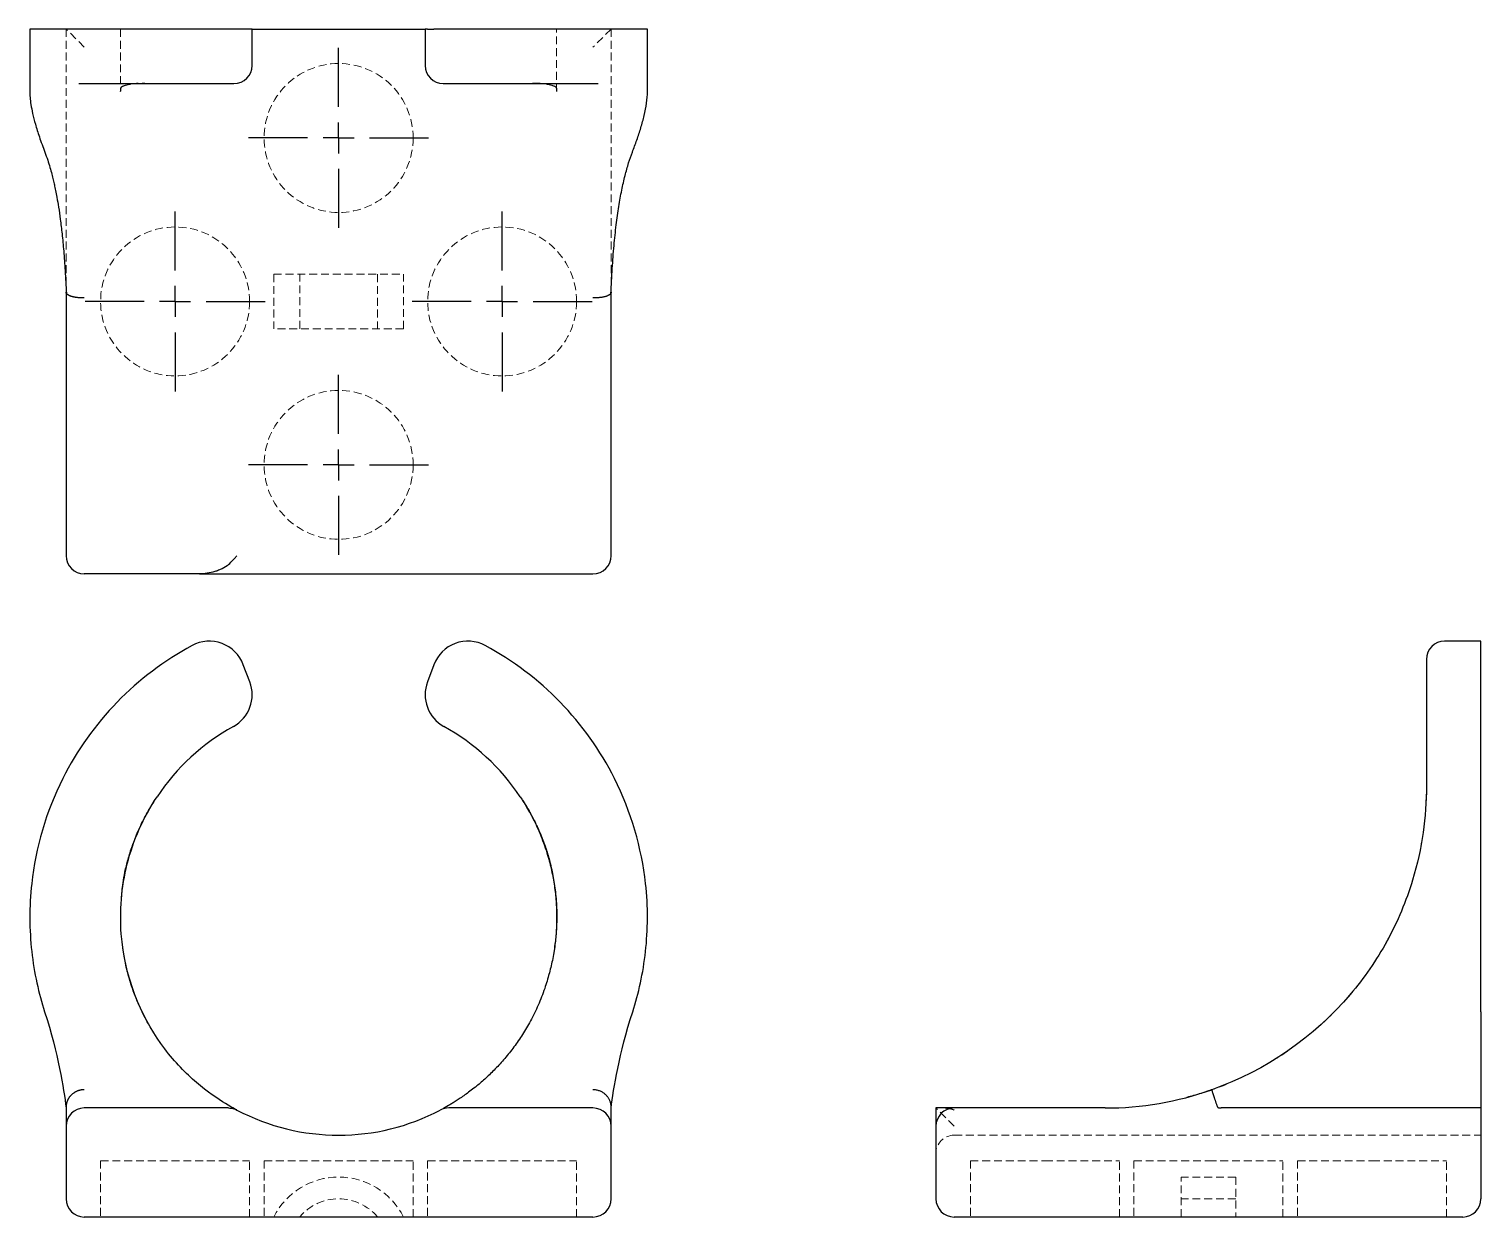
# Model space of a CAD drawing. Header units: millimetres. Extents: x 33 to 267, y 11 to 202.
import ezdxf

# ---------------------------------------------------------------- set-up
doc = ezdxf.new("R2010")
doc.units = ezdxf.units.MM
doc.linetypes.add('HIDDEN', pattern=[1.905, 1.27, -0.635])
doc.layers.add('10', color=7, linetype='Continuous')

# ---------------------------------------------------------------- blocks, each defined once
blk = doc.blocks.new('SW_CENTERMARKSYMBOL_0')
at = {"layer": '10', "color": 0}
for p, q in [((0, 5), (0, 14.51)), ((0, 0), (0, 2.5)), ((-5, 0), (-14.51, 0)), ((0, 0), (-2.5, 0)), ((0, 0), (0, -2.5)), ((0, 0), (2.5, 0)), ((5, 0), (14.51, 0)), ((0, -5), (0, -14.51))]:
    blk.add_line(p, q, dxfattribs=at)
blk = doc.blocks.new('SW_CENTERMARKSYMBOL_1')
at = {"layer": '10', "color": 0}
for p, q in [((0, 5), (0, 14.51)), ((0, 0), (0, 2.5)), ((-5, 0), (-14.51, 0)), ((0, 0), (-2.5, 0)), ((0, 0), (0, -2.5)), ((0, 0), (2.5, 0)), ((5, 0), (14.51, 0)), ((0, -5), (0, -14.51))]:
    blk.add_line(p, q, dxfattribs=at)
blk = doc.blocks.new('SW_CENTERMARKSYMBOL_2')
at = {"layer": '10', "color": 0}
for p, q in [((0, 5), (0, 14.51)), ((0, 0), (0, 2.5)), ((-5, 0), (-14.51, 0)), ((0, 0), (-2.5, 0)), ((0, 0), (0, -2.5)), ((0, 0), (2.5, 0)), ((5, 0), (14.51, 0)), ((0, -5), (0, -14.51))]:
    blk.add_line(p, q, dxfattribs=at)
blk = doc.blocks.new('SW_CENTERMARKSYMBOL_3')
at = {"layer": '10', "color": 0}
for p, q in [((0, 5), (0, 14.51)), ((0, 0), (0, 2.5)), ((-5, 0), (-14.51, 0)), ((0, 0), (-2.5, 0)), ((0, 0), (0, -2.5)), ((0, 0), (2.5, 0)), ((5, 0), (14.51, 0)), ((0, -5), (0, -14.51))]:
    blk.add_line(p, q, dxfattribs=at)

msp = doc.modelspace()

# ---------------------------------------------------------------- linework, layer by layer
at = {"color": 7, "linetype": 'Continuous', "lineweight": 25}
for p, q in [((33.21, 202.15), (33.21, 192.06)), ((59.37, 202.15), (33.21, 202.15)), ((67.63, 202.15), (59.37, 202.15)), ((68.68, 202.15), (67.63, 202.15)), ((69.05, 202.15), (68.68, 202.15)), ((69.05, 196.29), (69.05, 202.15)), ((69.05, 202.15), (96.95, 202.15)), ((96.95, 202.15), (96.95, 196.29)), ((97.32, 202.15), (96.95, 202.15)), ((97.32, 202.15), (98.37, 202.15)), ((106.63, 202.15), (98.37, 202.15)), ((132.79, 202.15), (106.63, 202.15)), ((132.79, 192.06), (132.79, 202.15)), ((41.14, 193.36), (60.76, 193.36)), ((60.76, 193.36), (64.89, 193.36)), ((64.89, 193.36), (65.94, 193.36)), ((65.94, 193.36), (66.13, 193.36)), ((99.87, 193.36), (100.06, 193.36)), ((100.06, 193.36), (101.11, 193.36)), ((101.11, 193.36), (105.24, 193.36)), ((105.24, 193.36), (124.86, 193.36)), ((132.77, 192.03), (132.77, 192.06)), ((39.07, 159.7), (39.07, 141.55)), ((126.93, 141.55), (126.93, 159.7)), ((39.07, 141.55), (39.07, 117.22)), ((126.93, 117.22), (126.93, 141.55)), ((60.55, 114.29), (42, 114.29)), ((60.55, 114.29), (100.75, 114.29)), ((100.75, 114.29), (124, 114.29)), ((267.15, 103.42), (261.29, 103.42)), ((267.15, 102.72), (267.15, 103.42)), ((267.15, 43.68), (267.15, 102.72)), ((68.68, 96.87), (67.63, 99.63)), ((98.37, 99.63), (97.32, 96.87)), ((258.36, 100.5), (258.36, 100.14)), ((258.36, 100.14), (258.36, 79.96)), ((258.33, 78.78), (258.27, 77.02)), ((246.19, 46.61), (245.67, 46.02)), ((267.15, 43.68), (267.15, 28.15)), ((39.07, 28.32), (39.07, 25.22)), ((60.55, 28.15), (42, 28.15)), ((124, 28.15), (100.75, 28.15)), ((126.93, 25.22), (126.93, 28.32)), ((179.29, 28.15), (179.29, 25.22)), ((182.22, 28.15), (180.8, 28.15)), ((206.55, 28.15), (182.22, 28.15)), ((267.15, 28.15), (225.28, 28.15)), ((267.15, 28.15), (267.15, 13.5)), ((39.07, 25.22), (39.07, 13.5)), ((126.93, 13.5), (126.93, 25.22)), ((179.29, 25.22), (179.29, 13.5)), ((42, 10.58), (124, 10.58)), ((182.22, 10.58), (264.22, 10.58))]:
    msp.add_line(p, q, dxfattribs=at)
at = {"color": 7, "linetype": 'HIDDEN', "lineweight": 18}
for p, q in [((39.07, 202.15), (39.07, 160.28)), ((42, 199.22), (39.07, 202.15)), ((47.86, 202.15), (47.86, 192.07)), ((118.14, 192.07), (118.14, 202.15)), ((126.93, 202.15), (124, 199.22)), ((126.93, 202.15), (126.93, 160.28)), ((72.54, 162.61), (93.46, 162.61)), ((72.54, 162.61), (72.54, 153.82)), ((76.72, 153.82), (76.72, 162.61)), ((89.28, 162.61), (89.28, 153.82)), ((93.46, 153.82), (93.46, 162.61)), ((93.46, 153.82), (72.54, 153.82)), ((182.22, 25.22), (179.29, 28.15)), ((182.22, 23.75), (267.15, 23.75)), ((44.63, 19.65), (68.65, 19.65)), ((44.63, 19.65), (44.63, 10.58)), ((68.65, 10.58), (68.65, 19.65)), ((70.99, 19.65), (95.01, 19.65)), ((70.99, 19.65), (70.99, 10.58)), ((95.01, 10.58), (95.01, 19.65)), ((97.35, 19.65), (121.37, 19.65)), ((97.35, 19.65), (97.35, 10.58)), ((121.37, 10.58), (121.37, 19.65)), ((184.85, 19.65), (196.86, 19.65)), ((184.85, 19.65), (184.85, 10.58)), ((196.86, 19.65), (208.87, 19.65)), ((208.87, 10.58), (208.87, 19.65)), ((211.21, 19.65), (223.22, 19.65)), ((211.21, 19.65), (211.21, 10.58)), ((223.22, 19.65), (235.23, 19.65)), ((235.23, 10.58), (235.23, 19.65)), ((237.57, 19.65), (249.58, 19.65)), ((237.57, 19.65), (237.57, 10.58)), ((249.58, 19.65), (261.58, 19.65)), ((261.58, 10.58), (261.58, 19.65)), ((218.82, 10.58), (218.82, 17.02)), ((227.61, 17.02), (218.82, 17.02)), ((227.61, 17.02), (227.61, 10.58)), ((227.61, 13.5), (218.82, 13.5))]:
    msp.add_line(p, q, dxfattribs=at)
for centre in [(83, 184.58), (56.64, 158.22), (109.36, 158.22), (83, 131.86)]:
    msp.add_circle(centre, 12.01, dxfattribs=at)
at = {"color": 7, "linetype": 'Continuous', "lineweight": 25}
for centre, radius, start, end in [((66.13, 196.29), 2.93, 270, 0), ((99.87, 196.29), 2.93, 180, 270), ((42, 117.22), 2.93, 180, 270), ((124, 117.22), 2.93, 270, 0), ((62.15, 97.57), 5.86, 20.6673, 118.3296), ((103.85, 97.57), 5.86, 61.6704, 159.3327), ((261.29, 100.5), 2.93, 90, 180), ((83, 58.9), 49.79, 118.3296, 153.2872), ((83, 58.9), 49.79, 26.7128, 61.6704), ((63.2, 94.8), 5.86, 298.8805, 20.6673), ((102.8, 94.8), 5.86, 159.3327, 241.1195), ((83, 58.9), 35.14, 118.8805, 146.4094), ((83, 58.9), 35.14, 33.5906, 61.1195), ((206.55, 79.96), 51.81, 270, 289.4271), ((42, 25.22), 2.93, 90, 180), ((100.75, 25.22), 2.93, 90, 117.7958), ((124, 25.22), 2.93, 0, 90), ((182.22, 25.22), 2.93, 90, 180), ((83, 58.9), 35.14, 242.2042, 297.7958), ((42, 13.5), 2.93, 180, 270), ((124, 13.5), 2.93, 270, 0), ((182.22, 13.5), 2.93, 180, 270), ((264.22, 13.5), 2.93, 270, 0)]:
    msp.add_arc(centre, radius, start, end, dxfattribs=at)
at = {"color": 7, "linetype": 'HIDDEN', "lineweight": 18}
for centre, radius, start, end in [((182.22, 20.83), 2.93, 90, 180), ((83, 5.3), 11.71, 26.7437, 153.2563), ((83, 5.3), 8.2, 40.0052, 139.9948)]:
    msp.add_arc(centre, radius, start, end, dxfattribs=at)
at = {"color": 7, "linetype": 'Continuous', "lineweight": 25}
for points, knots in [([(33.21, 192.08), (33.22, 191.76), (33.24, 191.06), (33.39, 189.9), (33.66, 188.48), (34.11, 186.75), (34.75, 184.7), (35.33, 183.12), (35.64, 182.29)], [0, 0, 0, 0, 0.107525, 0.239083, 0.394363, 0.573037, 0.774975, 1, 1, 1, 1]), ([(47.86, 192.07), (47.86, 192.18), (47.87, 192.37), (47.89, 192.55), (47.92, 192.66), (47.94, 192.72), (47.96, 192.76), (47.99, 192.8), (48.02, 192.82), (48.11, 192.89), (48.22, 192.94), (48.38, 193.01), (48.65, 193.11), (49, 193.21), (49.3, 193.26), (49.42, 193.27)], [0, 0, 0, 0, 0.122021, 0.220006, 0.294495, 0.34614, 0.392054, 0.493616, 0.605223, 0.666041, 0.724579, 0.781593, 0.851456, 0.940135, 1, 1, 1, 1]), ([(116.56, 193.27), (116.69, 193.25), (116.99, 193.21), (117.34, 193.11), (117.62, 193.01), (117.78, 192.94), (117.89, 192.88), (117.98, 192.82), (118.01, 192.79), (118.04, 192.76), (118.06, 192.72), (118.09, 192.65), (118.11, 192.54), (118.14, 192.36), (118.14, 192.16), (118.14, 192.05)], [0, 0, 0, 0, 0.062104, 0.150494, 0.220208, 0.277038, 0.335261, 0.395651, 0.489703, 0.578066, 0.655764, 0.707453, 0.781731, 0.87905, 1, 1, 1, 1]), ([(130.36, 182.29), (130.6, 182.94), (131.1, 184.29), (131.75, 186.27), (132.3, 188.26), (132.7, 190.25), (132.76, 191.46), (132.79, 192.08)], [0, 0, 0, 0, 0.175924, 0.363375, 0.56281, 0.774881, 1, 1, 1, 1]), ([(35.64, 182.29), (35.8, 181.87), (36.09, 181.08), (36.45, 179.88), (36.75, 178.81), (36.98, 177.87), (37.18, 176.99), (37.38, 176.06), (37.61, 174.88), (37.87, 173.33), (38.15, 171.37), (38.43, 169.02), (38.7, 166.25), (38.93, 163.06), (39.05, 160.72), (39.11, 159.5)], [0, 0, 0, 0, 0.071635, 0.135092, 0.190339, 0.237339, 0.276172, 0.317594, 0.368664, 0.440492, 0.525581, 0.624008, 0.735845, 0.861157, 1, 1, 1, 1]), ([(126.89, 159.5), (126.96, 160.85), (127.09, 163.5), (127.38, 167.18), (127.73, 170.51), (128.14, 173.5), (128.62, 176.15), (129.15, 178.48), (129.72, 180.52), (130.15, 181.72), (130.36, 182.29)], [0, 0, 0, 0, 0.153929, 0.299538, 0.436826, 0.56581, 0.686535, 0.799074, 0.903526, 1, 1, 1, 1]), ([(42, 158.78), (41.94, 158.78), (41.84, 158.78), (41.68, 158.78), (41.52, 158.78), (41.37, 158.79), (41.22, 158.8), (41.07, 158.81), (40.93, 158.83), (40.79, 158.84), (40.66, 158.86), (40.53, 158.88), (40.41, 158.91), (40.29, 158.93), (40.18, 158.96), (40.07, 158.98), (39.97, 159.01), (39.87, 159.04), (39.78, 159.07), (39.7, 159.11), (39.62, 159.14), (39.55, 159.17), (39.48, 159.21), (39.42, 159.24), (39.37, 159.28), (39.31, 159.31), (39.27, 159.35), (39.23, 159.38), (39.19, 159.42), (39.16, 159.45), (39.14, 159.49), (39.12, 159.52), (39.1, 159.56), (39.09, 159.59), (39.08, 159.63), (39.07, 159.66), (39.07, 159.68), (39.07, 159.7)], [0, 0, 0, 0, 0.035271, 0.070149, 0.104632, 0.138721, 0.172415, 0.205716, 0.238622, 0.271135, 0.303253, 0.334977, 0.366307, 0.397242, 0.427784, 0.457931, 0.487685, 0.517044, 0.546009, 0.57458, 0.602757, 0.63054, 0.657929, 0.684924, 0.711525, 0.737731, 0.763544, 0.788962, 0.813987, 0.838617, 0.862854, 0.886696, 0.910145, 0.9332, 0.95586, 0.978127, 1, 1, 1, 1]), ([(126.93, 159.7), (126.93, 159.68), (126.93, 159.64), (126.91, 159.58), (126.88, 159.52), (126.84, 159.45), (126.78, 159.39), (126.71, 159.33), (126.62, 159.27), (126.52, 159.21), (126.4, 159.15), (126.26, 159.09), (126.11, 159.04), (125.93, 158.98), (125.74, 158.94), (125.54, 158.89), (125.31, 158.86), (125.08, 158.83), (124.82, 158.8), (124.56, 158.79), (124.28, 158.78), (124.1, 158.78), (124, 158.78)], [0, 0, 0, 0, 0.038379, 0.077981, 0.118805, 0.160854, 0.204125, 0.24862, 0.294338, 0.341279, 0.389444, 0.438832, 0.489444, 0.541279, 0.594337, 0.648619, 0.704124, 0.760853, 0.818805, 0.87798, 0.938378, 1, 1, 1, 1]), ([(65.25, 115.8), (65.5, 116.03), (65.73, 116.26), (66.07, 116.62), (66.19, 116.73), (66.4, 116.97), (66.51, 117.1), (66.61, 117.22)], [0, 0, 0, 0, 0.5, 0.5, 0.75, 0.75, 1, 1, 1, 1]), ([(65.25, 115.8), (64.93, 115.52), (64.58, 115.3), (64.01, 115.01), (63.82, 114.93), (63.43, 114.78), (63.23, 114.71), (62.63, 114.53), (62.23, 114.44), (61.4, 114.32), (60.97, 114.29), (60.55, 114.29)], [0, 0, 0, 0, 0.25, 0.25, 0.375, 0.375, 0.5, 0.5, 0.75, 0.75, 1, 1, 1, 1]), ([(38.53, 81.28), (35.84, 75.93), (33.03, 66.16), (33.18, 53.14), (34.65, 46.63), (35.6, 43.68)], [0, 0, 0, 0, 0.57728, 0.962134, 1.346987, 1.346987, 1.346987, 1.346987]), ([(130.4, 43.68), (131.35, 46.63), (132.82, 53.14), (132.97, 66.16), (130.16, 75.93), (127.47, 81.28)], [0, 0, 0, 0, 0.384858, 0.769715, 1.347002, 1.347002, 1.347002, 1.347002]), ([(258.36, 79.96), (258.36, 75.2), (257.2, 66.5), (252.31, 54.89), (248.31, 49.1), (246.08, 46.47)], [0, 0, 0, 0, 0.577287, 0.962144, 1.347002, 1.347002, 1.347002, 1.347002]), ([(66.61, 27.81), (66.61, 27.81), (64.65, 28.78), (59.44, 32.5), (52.49, 40.03), (47.15, 52.11), (48.24, 67.58), (51.51, 75.01), (53.72, 78.34)], [0, 0, 0, 0, 0.443778, 0.887556, 1.331334, 2.21889, 2.662668, 3.106446, 3.106446, 3.106446, 3.106446]), ([(47.99, 61.95), (48.02, 62.32), (48.09, 63.16), (48.26, 64.58), (48.56, 66.31), (49.04, 68.29), (49.74, 70.49), (50.67, 72.83), (51.83, 75.24), (52.78, 76.82), (53.26, 77.6)], [0, 0, 0, 0, 0.064731, 0.15011, 0.257054, 0.38362, 0.522551, 0.673597, 0.837054, 1, 1, 1, 1]), ([(112.28, 78.34), (112.91, 77.31), (114.17, 75.3), (115.62, 72.11), (116.66, 69.16), (117.36, 66.44), (117.81, 63.94), (118.08, 61.46), (118.17, 59.05), (118.1, 56.74), (117.93, 54.82), (117.74, 53.68), (117.67, 53.24)], [0, 0, 0, 0, 0.131294, 0.257842, 0.380173, 0.475018, 0.57016, 0.665909, 0.762571, 0.852548, 0.944236, 1, 1, 1, 1]), ([(112.63, 77.79), (112.92, 77.34), (113.5, 76.4), (114.33, 74.91), (115.13, 73.31), (115.87, 71.56), (116.56, 69.61), (117.18, 67.41), (117.7, 64.93), (118.06, 62.18), (118.2, 59.47), (118.13, 56.86), (117.89, 54.4), (117.49, 51.97), (117.09, 50.42), (116.9, 49.66)], [0, 0, 0, 0, 0.052583, 0.107737, 0.165573, 0.226205, 0.291844, 0.366292, 0.449745, 0.542421, 0.644546, 0.72746, 0.815826, 0.90979, 1, 1, 1, 1]), ([(52.34, 41.74), (52.1, 42.17), (51.55, 43.16), (50.77, 44.83), (49.96, 46.8), (49.23, 49.04), (48.61, 51.42), (48.35, 53.12), (48.22, 53.94)], [0, 0, 0, 0, 0.118652, 0.272899, 0.44101, 0.622812, 0.818284, 1, 1, 1, 1]), ([(116.94, 49.83), (116.71, 49.02), (116.21, 47.24), (115.18, 44.69), (113.97, 42.22), (112.65, 39.98), (111.26, 37.96), (109.79, 36.11), (108.27, 34.44), (106.75, 32.96), (105.45, 31.84), (104.38, 31), (103.55, 30.39), (102.79, 29.85), (102.09, 29.39), (101.47, 29), (100.76, 28.57), (100.17, 28.23), (99.93, 28.1), (99.87, 28.07)], [0, 0, 0, 0, 0.062602, 0.137656, 0.215451, 0.287224, 0.360102, 0.434214, 0.509295, 0.583019, 0.65551, 0.699821, 0.742678, 0.784133, 0.824239, 0.863055, 0.900649, 0.972446, 1, 1, 1, 1]), ([(42, 31.1), (41.94, 31.1), (41.84, 31.09), (41.68, 31.08), (41.52, 31.06), (41.37, 31.03), (41.22, 30.99), (41.07, 30.95), (40.93, 30.9), (40.79, 30.84), (40.66, 30.78), (40.53, 30.72), (40.41, 30.64), (40.29, 30.57), (40.18, 30.49), (40.07, 30.4), (39.97, 30.31), (39.87, 30.22), (39.78, 30.13), (39.7, 30.03), (39.62, 29.93), (39.55, 29.83), (39.48, 29.73), (39.42, 29.63), (39.37, 29.53), (39.31, 29.42), (39.27, 29.32), (39.23, 29.22), (39.19, 29.11), (39.16, 29.01), (39.14, 28.91), (39.12, 28.81), (39.1, 28.7), (39.09, 28.61), (39.08, 28.51), (39.07, 28.41), (39.07, 28.35), (39.07, 28.32)], [0, 0, 0, 0, 0.035271, 0.070149, 0.104632, 0.138721, 0.172415, 0.205716, 0.238622, 0.271135, 0.303253, 0.334977, 0.366307, 0.397242, 0.427784, 0.457931, 0.487685, 0.517044, 0.546009, 0.57458, 0.602757, 0.63054, 0.657929, 0.684924, 0.711525, 0.737731, 0.763544, 0.788962, 0.813987, 0.838617, 0.862854, 0.886696, 0.910145, 0.9332, 0.95586, 0.978127, 1, 1, 1, 1]), ([(126.93, 28.32), (126.93, 28.37), (126.93, 28.48), (126.91, 28.65), (126.88, 28.83), (126.84, 29.01), (126.78, 29.19), (126.71, 29.37), (126.62, 29.55), (126.52, 29.73), (126.4, 29.91), (126.26, 30.08), (126.11, 30.25), (125.93, 30.4), (125.74, 30.55), (125.54, 30.68), (125.31, 30.8), (125.08, 30.9), (124.82, 30.99), (124.56, 31.05), (124.28, 31.09), (124.1, 31.09), (124, 31.1)], [0, 0, 0, 0, 0.038379, 0.077981, 0.118805, 0.160854, 0.204125, 0.24862, 0.294338, 0.341279, 0.389444, 0.438832, 0.489444, 0.541279, 0.594337, 0.648619, 0.704124, 0.760853, 0.818805, 0.87798, 0.938378, 1, 1, 1, 1]), ([(223.77, 31.1), (223.74, 31.08), (223.55, 31.02), (222.58, 30.68), (221.28, 30.26), (220.09, 29.96), (219.72, 29.86)], [0, 0, 0, 0, 0.027343, 0.14171, 0.734724, 1, 1, 1, 1]), ([(224.7, 28.32), (224.68, 28.37), (224.64, 28.48), (224.58, 28.65), (224.52, 28.83), (224.45, 29.01), (224.39, 29.19), (224.33, 29.37), (224.27, 29.55), (224.21, 29.73), (224.15, 29.91), (224.09, 30.08), (224.04, 30.25), (223.98, 30.4), (223.94, 30.55), (223.89, 30.68), (223.86, 30.8), (223.83, 30.9), (223.8, 30.99), (223.79, 31.05), (223.78, 31.09), (223.78, 31.09), (223.78, 31.1)], [0, 0, 0, 0, 0.038379, 0.077981, 0.118805, 0.160854, 0.204125, 0.24862, 0.294338, 0.341279, 0.389444, 0.438832, 0.489444, 0.541279, 0.594337, 0.648619, 0.704124, 0.760853, 0.818805, 0.87798, 0.938378, 1, 1, 1, 1]), ([(65.25, 28.15), (64.93, 28.15), (64.58, 28.15), (64.01, 28.15), (63.82, 28.15), (63.43, 28.15), (63.23, 28.15), (62.63, 28.15), (62.23, 28.15), (61.4, 28.15), (60.97, 28.15), (60.55, 28.15)], [0, 0, 0, 0, 0.25, 0.25, 0.375, 0.375, 0.5, 0.5, 0.75, 0.75, 1, 1, 1, 1]), ([(65.25, 28.15), (65.5, 28.15), (65.73, 28.12), (66.07, 28.03), (66.19, 28), (66.4, 27.91), (66.51, 27.86), (66.61, 27.81)], [0, 0, 0, 0, 0.5, 0.5, 0.75, 0.75, 1, 1, 1, 1]), ([(180.8, 28.15), (180.52, 28.15), (180.3, 28.15), (180.01, 28.15), (179.93, 28.15), (179.78, 28.15), (179.71, 28.15), (179.53, 28.15), (179.44, 28.15), (179.32, 28.15), (179.29, 28.15), (179.29, 28.15)], [0, 0, 0, 0, 0.25, 0.25, 0.375, 0.375, 0.5, 0.5, 0.75, 0.75, 1, 1, 1, 1]), ([(180.8, 28.15), (181.02, 28.14), (181.28, 28.14), (181.55, 28.04), (181.58, 28.03)], [0, 0, 0, 0, 0.874807, 1, 1, 1, 1]), ([(224.7, 28.32), (224.7, 28.31), (224.71, 28.29), (224.73, 28.26), (224.76, 28.24), (224.8, 28.22), (224.85, 28.2), (224.9, 28.18), (224.98, 28.17), (225.07, 28.16), (225.16, 28.15), (225.23, 28.15), (225.27, 28.15), (225.28, 28.15)], [0, 0, 0, 0, 0.049828, 0.102847, 0.161626, 0.22808, 0.303549, 0.388955, 0.512458, 0.654151, 0.816438, 0.9491, 1, 1, 1, 1])]:
    msp.add_open_spline(points, degree=3, knots=knots, dxfattribs=at)
at = {"color": 7, "linetype": 'HIDDEN', "lineweight": 18}
for points, knots in [([(49.42, 193.27), (49.51, 193.29), (49.85, 193.35), (50.6, 193.41), (51.36, 193.42), (51.76, 193.42)], [0, 0, 0, 0, 0.148723, 0.543546, 1, 1, 1, 1]), ([(114.24, 193.42), (114.64, 193.42), (115.39, 193.41), (116.15, 193.35), (116.48, 193.29), (116.56, 193.27)], [0, 0, 0, 0, 0.459727, 0.85775, 1, 1, 1, 1]), ([(39.07, 160.28), (39.07, 160.24), (39.07, 160.15), (39.07, 160.03), (39.07, 159.92), (39.07, 159.84), (39.07, 159.77), (39.07, 159.72), (39.07, 159.7), (39.07, 159.7)], [0, 0, 0, 0, 0.222431, 0.415198, 0.579241, 0.716056, 0.828182, 0.920166, 1, 1, 1, 1]), ([(126.93, 159.7), (126.93, 159.7), (126.93, 159.71), (126.93, 159.73), (126.93, 159.76), (126.93, 159.8), (126.93, 159.85), (126.93, 159.9), (126.93, 159.98), (126.93, 160.07), (126.93, 160.16), (126.93, 160.23), (126.93, 160.27), (126.93, 160.28)], [0, 0, 0, 0, 0.049828, 0.102847, 0.161626, 0.22808, 0.303549, 0.388955, 0.512458, 0.654151, 0.816438, 0.9491, 1, 1, 1, 1]), ([(257.54, 70.86), (257.52, 70.71), (257.4, 69.91), (257.22, 69.08), (257.05, 68.4), (257.05, 68.39)], [0, 0, 0, 0, 0.179245, 0.996022, 1, 1, 1, 1]), ([(252.24, 55.56), (252.05, 55.19), (251.86, 54.81), (251.64, 54.44), (251.63, 54.43)], [0, 0, 0, 0, 0.966212, 1, 1, 1, 1]), ([(243.4, 43.56), (243.19, 43.34), (242.66, 42.79), (242.03, 42.2), (241.62, 41.83), (241.53, 41.75)], [0, 0, 0, 0, 0.353403, 0.862547, 1, 1, 1, 1]), ([(236, 37.33), (235.99, 37.32), (235.57, 37.02), (235, 36.66), (234.45, 36.3), (234.31, 36.22)], [0, 0, 0, 0, 0.021985, 0.763483, 1, 1, 1, 1]), ([(226.12, 31.99), (226.09, 31.97), (225.89, 31.89), (225.54, 31.75), (225.06, 31.57), (224.59, 31.39), (224.16, 31.23), (223.89, 31.14), (223.77, 31.1)], [0, 0, 0, 0, 0.046465, 0.252959, 0.456092, 0.655867, 0.852289, 1, 1, 1, 1]), ([(181.58, 28.03), (181.79, 27.97), (182, 27.91), (182.21, 27.81), (182.22, 27.81)], [0, 0, 0, 0, 0.979107, 1, 1, 1, 1])]:
    msp.add_open_spline(points, degree=3, knots=knots, dxfattribs=at)
at = {"color": 7, "linetype": 'Continuous', "lineweight": 25}
for points in [[(246.08, 46.47), (240.29, 39.63), (232.47, 34.16), (223.78, 31.1)], [(35.6, 43.68), (37.8, 36.83), (38.66, 31.31), (39.07, 28.15)], [(126.93, 28.15), (127.34, 31.31), (128.2, 36.83), (130.4, 43.68)]]:
    msp.add_open_spline(points, degree=3, dxfattribs=at)

# ---------------------------------------------------------------- block references
at = {"layer": '10'}
for name, p in [('SW_CENTERMARKSYMBOL_3', (83, 184.58)), ('SW_CENTERMARKSYMBOL_2', (56.64, 158.22)), ('SW_CENTERMARKSYMBOL_1', (109.36, 158.22)), ('SW_CENTERMARKSYMBOL_0', (83, 131.86))]:
    msp.add_blockref(name, p, dxfattribs=at)

doc.saveas('drawing.dxf')
